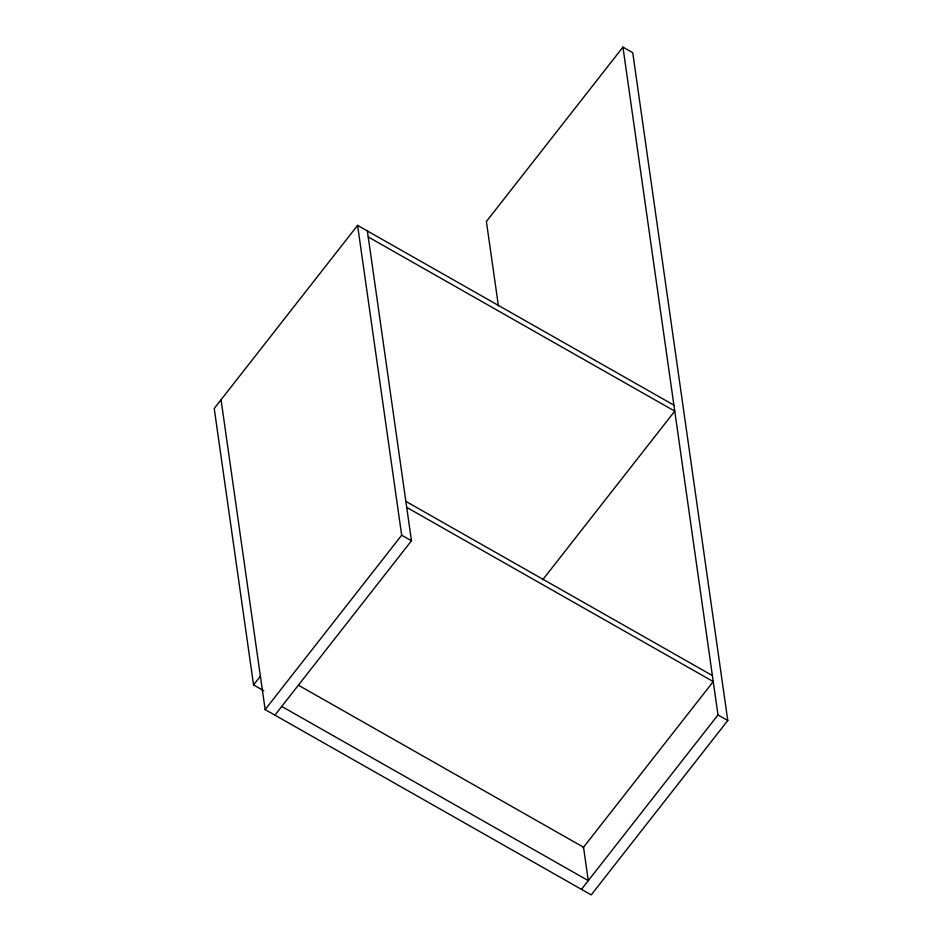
<?xml version="1.0" encoding="UTF-8"?>
<svg xmlns="http://www.w3.org/2000/svg" width="942" height="942" viewBox="0 0 942 942"><rect width="100%" height="100%" fill="white"/><g stroke="black" fill="none" stroke-linecap="round" stroke-linejoin="round"><path stroke-width="1.41" d="M673.895 405.131L357.583 225.385L214.223 408.487L253.563 684.928L263.795 690.745M221.052 399.761L265.149 709.597L591.235 894.9L727.777 720.512L632.73 52.658L622.945 47.1L486.402 221.488L498.412 305.879M253.563 684.928L260.392 676.215M265.149 709.597L401.681 535.209L357.583 225.385M274.923 715.155L411.466 540.779L367.368 230.943M542.733 579.742L674.755 411.136L368.228 236.948M583.039 847.871L713.247 681.572L406.708 507.385M581.461 889.342L717.992 714.954L622.945 47.1M405.861 501.38L712.388 675.567M401.681 535.209L411.466 540.779M717.992 714.954L727.777 720.512M298.72 685.387L583.534 847.235L588.279 880.617L281.752 706.441"/></g></svg>
